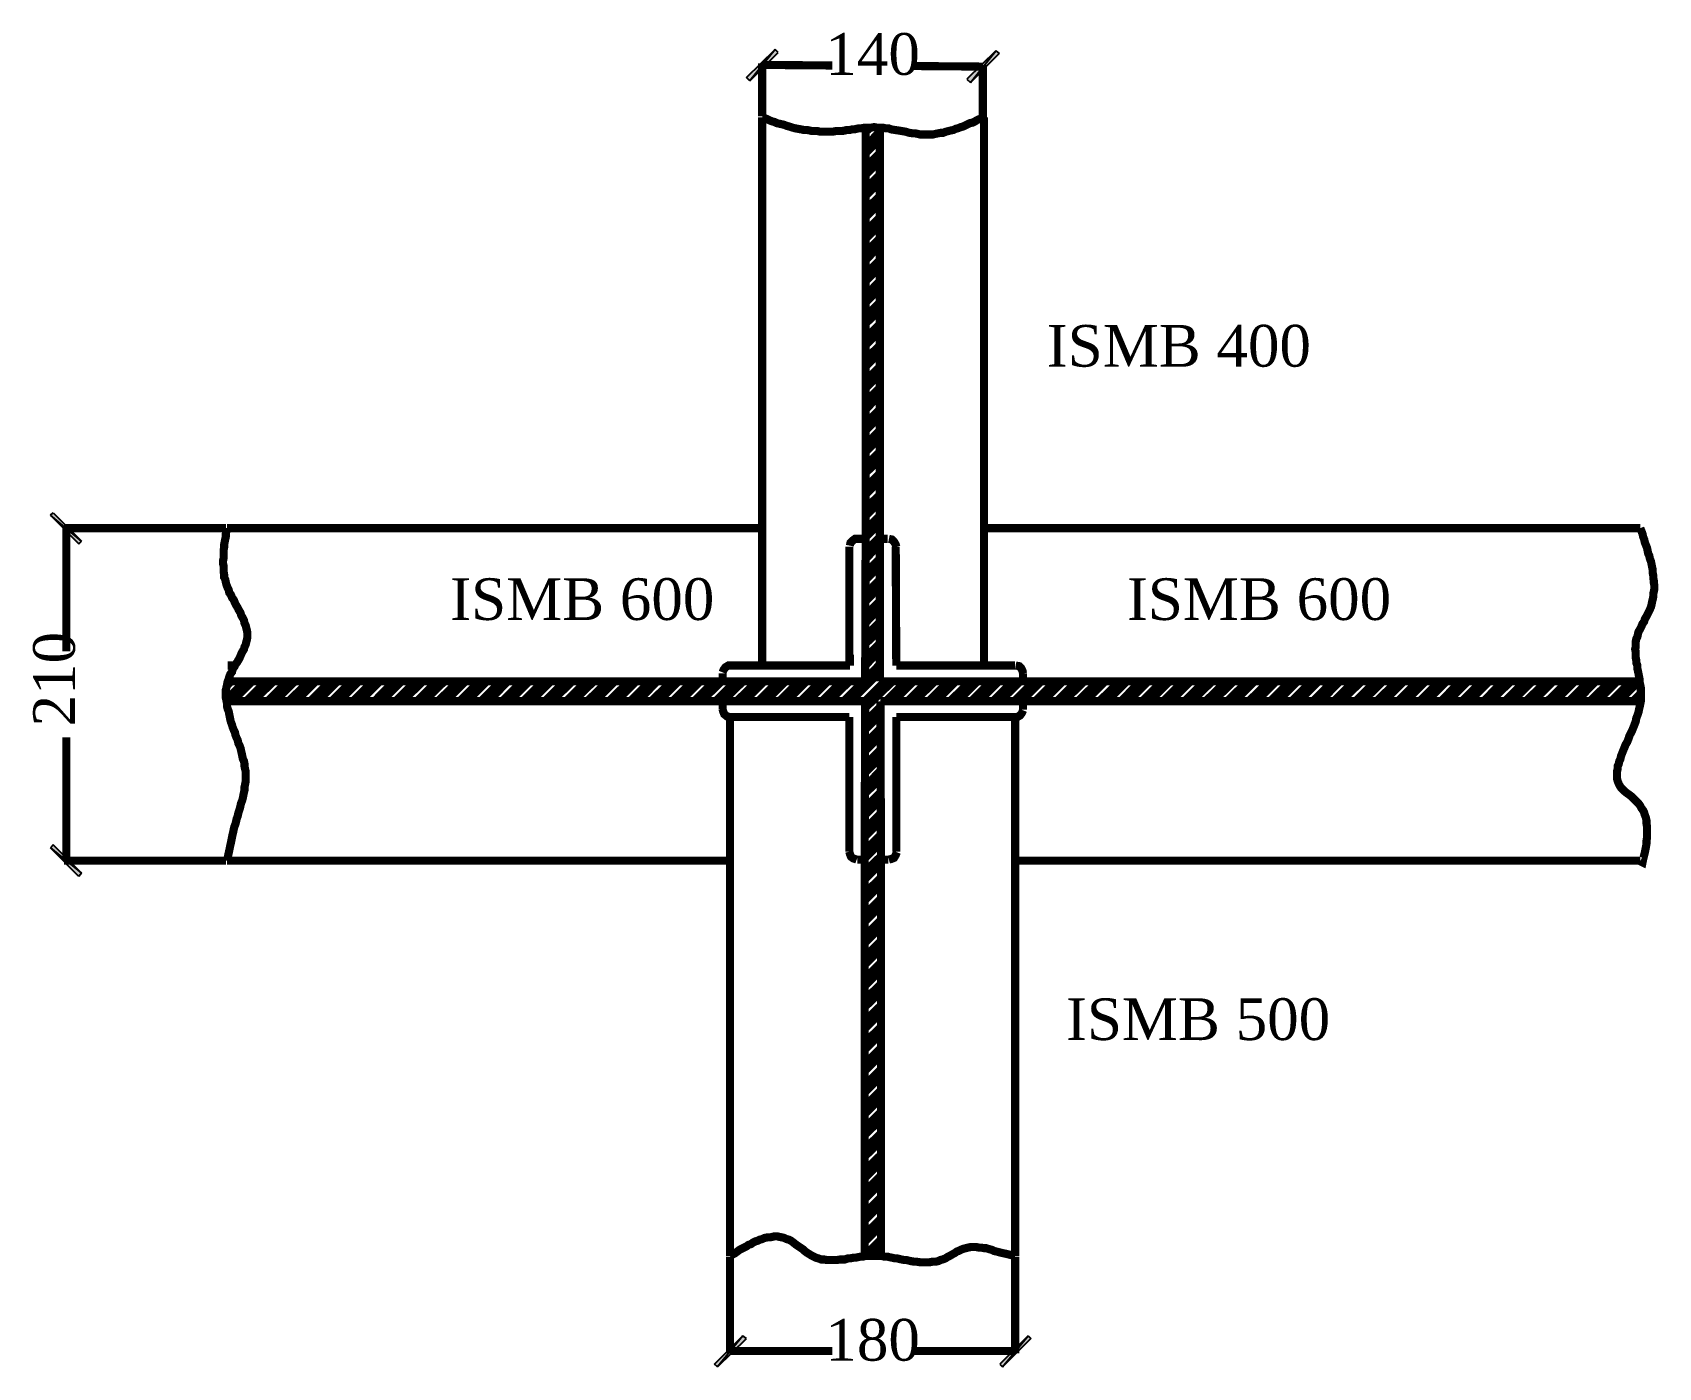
# Model space of a CAD drawing. Header units: millimetres. Extents: x 2741 to 2904, y 1625 to 1759.
# Drawn here: x 2750 to 2800.7, y 1670.8 to 1712.4 of the extents above; entities that cross this region are included whole.
import ezdxf

# ---------------------------------------------------------------- set-up
doc = ezdxf.new("R2010")
doc.units = ezdxf.units.MM
for name, color, linetype in [('H', 7, 'Continuous'), ('P', 7, 'Continuous'), ('T', 7, 'Continuous')]:
    doc.layers.add(name, color=color, linetype=linetype)
doc.styles.get("Standard").update_dxf_attribs({"font": 'arial.ttf'})

msp = doc.modelspace()

# ---------------------------------------------------------------- hatches: boundary and pattern name
at = {"layer": 'H', "linetype": 'Continuous'}
for points in [[(2772.322, 1710.907), (2772.216, 1710.995), (2773.133, 1711.877), (2773.204, 1711.789), (2772.322, 1710.907)], [(2779.201, 1710.854), (2779.113, 1710.942), (2779.995, 1711.842), (2780.101, 1711.736), (2779.201, 1710.854)], [(2751.508, 1696.549), (2751.402, 1696.461), (2750.52, 1697.343), (2750.609, 1697.431), (2751.508, 1696.549)], [(2751.508, 1686.177), (2751.402, 1686.089), (2750.52, 1686.971), (2750.609, 1687.077), (2751.508, 1686.177)], [(2771.334, 1670.779), (2771.228, 1670.885), (2772.128, 1671.766), (2772.216, 1671.678), (2771.334, 1670.779)], [(2780.224, 1670.779), (2780.118, 1670.885), (2781.018, 1671.766), (2781.089, 1671.678), (2780.224, 1670.779)]]:
    msp.add_hatch(color=256, dxfattribs=at).paths.add_polyline_path(points)

# ---------------------------------------------------------------- linework, layer by layer
at = {"layer": 'P'}
for points in [[(2772.216, 1711.013), (2773.116, 1711.877)], [(2773.116, 1711.877), (2772.322, 1710.907)], [(2773.116, 1711.877), (2772.322, 1710.907)], [(2772.322, 1710.907), (2773.204, 1711.789)], [(2773.204, 1711.789), (2773.116, 1711.877)], [(2779.995, 1711.842), (2779.095, 1710.96)], [(2779.201, 1710.854), (2779.995, 1711.842)], [(2779.201, 1710.854), (2779.995, 1711.842)], [(2780.101, 1711.754), (2779.201, 1710.854)], [(2779.995, 1711.842), (2780.101, 1711.754)], [(2772.322, 1710.907), (2772.216, 1711.013)], [(2779.095, 1710.96), (2779.201, 1710.854)], [(2750.52, 1697.36), (2750.609, 1697.431)], [(2751.49, 1696.549), (2750.52, 1697.36)], [(2750.52, 1697.36), (2751.402, 1696.461)], [(2751.49, 1696.549), (2750.52, 1697.36)], [(2750.609, 1697.431), (2751.49, 1696.549)], [(2751.402, 1696.461), (2751.49, 1696.549)], [(2750.609, 1687.077), (2750.52, 1686.989)], [(2751.49, 1686.195), (2750.609, 1687.077)], [(2750.52, 1686.989), (2751.49, 1686.195)], [(2750.52, 1686.989), (2751.49, 1686.195)], [(2751.402, 1686.089), (2750.52, 1686.989)], [(2751.49, 1686.195), (2751.402, 1686.089)], [(2771.228, 1670.885), (2772.11, 1671.766)], [(2772.11, 1671.766), (2771.317, 1670.796)], [(2772.11, 1671.766), (2771.317, 1670.796)], [(2771.317, 1670.796), (2772.216, 1671.678)], [(2772.216, 1671.678), (2772.11, 1671.766)], [(2781, 1671.766), (2780.118, 1670.885)], [(2780.207, 1670.796), (2781, 1671.766)], [(2780.207, 1670.796), (2781, 1671.766)], [(2781.089, 1671.678), (2780.207, 1670.796)], [(2781, 1671.766), (2781.089, 1671.678)], [(2771.317, 1670.796), (2771.228, 1670.885)], [(2780.118, 1670.885), (2780.207, 1670.796)]]:
    msp.add_lwpolyline(points, dxfattribs=at)
at = {"layer": 'P', "const_width": 0.254}
for points in [[(2772.71, 1709.796), (2772.71, 1711.454)], [(2772.71, 1711.401), (2774.897, 1711.383)], [(2779.589, 1711.348), (2777.42, 1711.366)], [(2779.589, 1709.743), (2779.589, 1711.401)], [(2772.71, 1697.449), (2772.71, 1709.761)], [(2772.71, 1709.761), (2772.781, 1709.743), (2772.869, 1709.708), (2772.939, 1709.672), (2773.028, 1709.637), (2773.098, 1709.62), (2773.169, 1709.584), (2773.239, 1709.567), (2773.327, 1709.549), (2773.398, 1709.531), (2773.486, 1709.496), (2773.557, 1709.478), (2773.663, 1709.443), (2773.733, 1709.425), (2773.821, 1709.408), (2773.927, 1709.39), (2773.998, 1709.373), (2774.104, 1709.373), (2774.192, 1709.355), (2774.262, 1709.337), (2774.35, 1709.337), (2774.439, 1709.337), (2774.509, 1709.32), (2774.597, 1709.32), (2774.668, 1709.32), (2774.756, 1709.32), (2774.827, 1709.32), (2774.915, 1709.32), (2775.003, 1709.337), (2775.091, 1709.337), (2775.197, 1709.337), (2775.285, 1709.355), (2775.356, 1709.373), (2775.444, 1709.373), (2775.515, 1709.39), (2775.585, 1709.39), (2775.656, 1709.408), (2775.726, 1709.425), (2775.814, 1709.425), (2775.903, 1709.443), (2776.009, 1709.443), (2776.097, 1709.443), (2776.203, 1709.461), (2776.291, 1709.443), (2776.379, 1709.443), (2776.467, 1709.443), (2776.555, 1709.425), (2776.644, 1709.425), (2776.732, 1709.39), (2776.838, 1709.373), (2776.961, 1709.355), (2777.067, 1709.337), (2777.173, 1709.32), (2777.296, 1709.284), (2777.402, 1709.267), (2777.473, 1709.267), (2777.561, 1709.249), (2777.631, 1709.231), (2777.702, 1709.231), (2777.79, 1709.231), (2777.878, 1709.231), (2777.949, 1709.231), (2778.037, 1709.231), (2778.108, 1709.249), (2778.196, 1709.267), (2778.284, 1709.284), (2778.354, 1709.284), (2778.443, 1709.32), (2778.513, 1709.337), (2778.584, 1709.355), (2778.672, 1709.373), (2778.743, 1709.408), (2778.813, 1709.425), (2778.901, 1709.461), (2778.972, 1709.478), (2779.042, 1709.514), (2779.113, 1709.549), (2779.184, 1709.584), (2779.272, 1709.602), (2779.342, 1709.637), (2779.395, 1709.672), (2779.466, 1709.708), (2779.536, 1709.725)], [(2779.624, 1697.449), (2779.624, 1709.761)], [(2775.938, 1705.668), (2775.938, 1709.461)], [(2775.938, 1709.32), (2776.079, 1709.443)], [(2775.938, 1709.443), (2775.938, 1697.449)], [(2775.938, 1708.861), (2776.379, 1709.32)], [(2776.379, 1705.668), (2776.379, 1709.461)], [(2776.379, 1709.461), (2776.379, 1697.449)], [(2775.938, 1708.649), (2776.379, 1709.09)], [(2775.938, 1708.208), (2776.379, 1708.649)], [(2775.938, 1707.979), (2776.379, 1708.42)], [(2775.938, 1707.538), (2776.379, 1707.979)], [(2775.938, 1707.326), (2776.379, 1707.75)], [(2775.938, 1706.885), (2776.379, 1707.309)], [(2775.938, 1706.656), (2776.379, 1707.097)], [(2775.938, 1706.215), (2776.379, 1706.639)], [(2775.938, 1705.986), (2776.379, 1706.427)], [(2775.938, 1705.545), (2776.379, 1705.986)], [(2775.938, 1705.316), (2776.379, 1705.774)], [(2775.938, 1704.875), (2776.379, 1705.316)], [(2775.938, 1704.663), (2776.379, 1705.104)], [(2775.938, 1704.204), (2776.379, 1704.663)], [(2775.938, 1703.993), (2776.379, 1704.434)], [(2775.938, 1703.552), (2776.379, 1703.993)], [(2775.938, 1703.34), (2776.379, 1703.763)], [(2775.938, 1702.881), (2776.379, 1703.322)], [(2775.938, 1702.67), (2776.379, 1703.093)], [(2775.938, 1702.229), (2776.379, 1702.652)], [(2775.938, 1702), (2776.379, 1702.44)], [(2775.938, 1701.559), (2776.379, 1701.982)], [(2775.938, 1701.329), (2776.379, 1701.77)], [(2775.938, 1700.888), (2776.379, 1701.329)], [(2775.938, 1697.449), (2775.938, 1701.223)], [(2776.379, 1697.449), (2776.379, 1701.223)], [(2775.938, 1700.659), (2776.379, 1701.118)], [(2775.938, 1700.218), (2776.379, 1700.659)], [(2775.938, 1700.006), (2776.379, 1700.447)], [(2775.938, 1699.548), (2776.379, 1700.006)], [(2775.938, 1699.336), (2776.379, 1699.777)], [(2775.938, 1698.895), (2776.379, 1699.336)], [(2775.938, 1698.683), (2776.379, 1699.107)], [(2775.938, 1698.225), (2776.379, 1698.666)], [(2775.938, 1698.013), (2776.379, 1698.436)], [(2775.938, 1697.572), (2776.379, 1697.995)], [(2775.938, 1697.343), (2776.379, 1697.784)], [(2772.71, 1697.449), (2772.71, 1692.669)], [(2775.938, 1697.449), (2775.92, 1692.175)], [(2775.938, 1696.902), (2776.379, 1697.343)], [(2775.938, 1696.673), (2776.379, 1697.114)], [(2776.379, 1697.449), (2776.379, 1692.175)], [(2779.624, 1697.449), (2779.624, 1692.669)], [(2755.988, 1696.955), (2750.944, 1696.955)], [(2751.014, 1696.955), (2751.014, 1693.11)], [(2756.024, 1696.955), (2755.988, 1696.778), (2755.988, 1696.69), (2755.971, 1696.62), (2755.953, 1696.531), (2755.935, 1696.443), (2755.935, 1696.355), (2755.918, 1696.267), (2755.918, 1696.196), (2755.918, 1696.108), (2755.918, 1696.02), (2755.9, 1695.932), (2755.9, 1695.844), (2755.918, 1695.773), (2755.918, 1695.685), (2755.918, 1695.597), (2755.935, 1695.508), (2755.935, 1695.42), (2755.971, 1695.35), (2755.988, 1695.261), (2756.006, 1695.191), (2756.041, 1695.103), (2756.077, 1695.032), (2756.094, 1694.944), (2756.147, 1694.873), (2756.182, 1694.785), (2756.235, 1694.715), (2756.271, 1694.626), (2756.306, 1694.556), (2756.359, 1694.468), (2756.394, 1694.397), (2756.447, 1694.309), (2756.465, 1694.238), (2756.518, 1694.15), (2756.553, 1694.08), (2756.57, 1693.991), (2756.606, 1693.921), (2756.623, 1693.85), (2756.641, 1693.78), (2756.659, 1693.692), (2756.659, 1693.621), (2756.659, 1693.55), (2756.641, 1693.462), (2756.623, 1693.392), (2756.606, 1693.321), (2756.57, 1693.251), (2756.553, 1693.18), (2756.5, 1693.092), (2756.465, 1693.021), (2756.429, 1692.933), (2756.394, 1692.863), (2756.341, 1692.774), (2756.288, 1692.704), (2756.253, 1692.633), (2756.2, 1692.563), (2756.182, 1692.475), (2756.129, 1692.404), (2756.094, 1692.316), (2756.077, 1692.245), (2756.041, 1692.157), (2756.024, 1692.069), (2756.006, 1691.981), (2755.988, 1691.91), (2755.988, 1691.822), (2755.988, 1691.751), (2755.988, 1691.663), (2756.006, 1691.575), (2756.024, 1691.487), (2756.024, 1691.399), (2756.041, 1691.328), (2756.077, 1691.24), (2756.094, 1691.152), (2756.112, 1691.063), (2756.129, 1690.975), (2756.147, 1690.905), (2756.182, 1690.816), (2756.2, 1690.746), (2756.235, 1690.658), (2756.271, 1690.587), (2756.288, 1690.499), (2756.324, 1690.411), (2756.359, 1690.34), (2756.376, 1690.252), (2756.412, 1690.181), (2756.447, 1690.093), (2756.465, 1690.005), (2756.482, 1689.935), (2756.5, 1689.846), (2756.518, 1689.758), (2756.553, 1689.688), (2756.57, 1689.599), (2756.57, 1689.529), (2756.588, 1689.441), (2756.606, 1689.37), (2756.606, 1689.282), (2756.606, 1689.211), (2756.606, 1689.123), (2756.606, 1689.053), (2756.588, 1688.964), (2756.57, 1688.876), (2756.57, 1688.788), (2756.553, 1688.717), (2756.535, 1688.629), (2756.518, 1688.541), (2756.5, 1688.47), (2756.465, 1688.382), (2756.447, 1688.312), (2756.429, 1688.224), (2756.376, 1688.065), (2756.359, 1687.977), (2756.324, 1687.888), (2756.306, 1687.8), (2756.288, 1687.73), (2756.253, 1687.641), (2756.235, 1687.571), (2756.218, 1687.483), (2756.2, 1687.412), (2756.182, 1687.324), (2756.165, 1687.236), (2756.147, 1687.148), (2756.129, 1687.077), (2756.112, 1686.989), (2756.094, 1686.901), (2756.059, 1686.742), (2756.024, 1686.583)], [(2766.289, 1696.955), (2756.024, 1696.955)], [(2766.289, 1696.955), (2772.71, 1696.955)], [(2775.691, 1696.62), (2775.603, 1696.62), (2775.532, 1696.567), (2775.462, 1696.496), (2775.444, 1696.408)], [(2775.673, 1696.62), (2775.938, 1696.62)], [(2775.938, 1696.232), (2776.379, 1696.673)], [(2776.379, 1696.62), (2776.626, 1696.62)], [(2776.89, 1696.373), (2776.873, 1696.443), (2776.82, 1696.531), (2776.749, 1696.602), (2776.661, 1696.62)], [(2779.624, 1696.955), (2786.027, 1696.955)], [(2786.027, 1696.955), (2800.086, 1696.955)], [(2800.086, 1696.955), (2800.156, 1696.778), (2800.174, 1696.69), (2800.209, 1696.602), (2800.227, 1696.514), (2800.262, 1696.426), (2800.297, 1696.337), (2800.315, 1696.249), (2800.333, 1696.161), (2800.368, 1696.09), (2800.385, 1696.002), (2800.421, 1695.914), (2800.438, 1695.826), (2800.456, 1695.738), (2800.474, 1695.65), (2800.474, 1695.561), (2800.491, 1695.473), (2800.491, 1695.403), (2800.509, 1695.314), (2800.509, 1695.244), (2800.527, 1695.156), (2800.527, 1695.067), (2800.509, 1694.979), (2800.491, 1694.909), (2800.491, 1694.82), (2800.474, 1694.732), (2800.456, 1694.662), (2800.438, 1694.574), (2800.421, 1694.503), (2800.385, 1694.415), (2800.35, 1694.344), (2800.315, 1694.274), (2800.28, 1694.203), (2800.227, 1694.115), (2800.209, 1694.044), (2800.156, 1693.974), (2800.121, 1693.886), (2800.086, 1693.815), (2800.033, 1693.727), (2800.015, 1693.656), (2799.997, 1693.568), (2799.962, 1693.498), (2799.944, 1693.409), (2799.944, 1693.339), (2799.944, 1693.251), (2799.927, 1693.18), (2799.944, 1693.092), (2799.944, 1693.004), (2799.944, 1692.915), (2799.962, 1692.827), (2799.962, 1692.757), (2799.997, 1692.669), (2799.997, 1692.563), (2800.015, 1692.492), (2800.033, 1692.404), (2800.05, 1692.316), (2800.068, 1692.228), (2800.068, 1692.139), (2800.086, 1692.069), (2800.103, 1691.981), (2800.103, 1691.892), (2800.103, 1691.804), (2800.103, 1691.716), (2800.103, 1691.645), (2800.103, 1691.557), (2800.086, 1691.469), (2800.068, 1691.381), (2800.05, 1691.31), (2800.033, 1691.222), (2799.997, 1691.116), (2799.962, 1691.028), (2799.944, 1690.922), (2799.909, 1690.834), (2799.874, 1690.746), (2799.839, 1690.658), (2799.786, 1690.552), (2799.75, 1690.481), (2799.715, 1690.375), (2799.68, 1690.287), (2799.627, 1690.199), (2799.592, 1690.111), (2799.556, 1690.023), (2799.521, 1689.935), (2799.486, 1689.846), (2799.468, 1689.758), (2799.433, 1689.688), (2799.415, 1689.599), (2799.38, 1689.529), (2799.38, 1689.441), (2799.362, 1689.37), (2799.362, 1689.3), (2799.362, 1689.229), (2799.362, 1689.141), (2799.38, 1689.07), (2799.415, 1688.982), (2799.451, 1688.911), (2799.486, 1688.859), (2799.539, 1688.806), (2799.592, 1688.753), (2799.68, 1688.682), (2799.733, 1688.647), (2799.803, 1688.594), (2799.856, 1688.541), (2799.927, 1688.47), (2799.98, 1688.418), (2800.033, 1688.365), (2800.086, 1688.294), (2800.121, 1688.224), (2800.174, 1688.153), (2800.209, 1688.082), (2800.227, 1688.012), (2800.262, 1687.924), (2800.28, 1687.835), (2800.28, 1687.747), (2800.297, 1687.641), (2800.297, 1687.553), (2800.297, 1687.483), (2800.297, 1687.377), (2800.297, 1687.306), (2800.28, 1687.2), (2800.28, 1687.112), (2800.262, 1687.006), (2800.244, 1686.918), (2800.227, 1686.83), (2800.209, 1686.76), (2800.191, 1686.689), (2800.174, 1686.618), (2800.156, 1686.53), (2800.086, 1686.565)], [(2775.426, 1695.138), (2775.426, 1696.373)], [(2775.938, 1696.002), (2776.379, 1696.461)], [(2776.873, 1696.373), (2776.89, 1692.669)], [(2775.938, 1695.561), (2776.379, 1696.002)], [(2775.938, 1695.35), (2776.379, 1695.791)], [(2775.426, 1692.669), (2775.426, 1695.138)], [(2775.938, 1694.891), (2776.379, 1695.35)], [(2775.938, 1694.679), (2776.379, 1695.138)], [(2775.938, 1694.238), (2776.379, 1694.679)], [(2775.938, 1694.009), (2776.379, 1694.468)], [(2775.92, 1693.568), (2776.379, 1694.027)], [(2775.92, 1693.339), (2776.379, 1693.797)], [(2775.92, 1692.898), (2776.379, 1693.356)], [(2775.92, 1692.669), (2776.379, 1693.145)], [(2756.271, 1692.669), (2756.041, 1692.669)], [(2771.722, 1692.669), (2771.652, 1692.669), (2771.564, 1692.616), (2771.511, 1692.545), (2771.475, 1692.457)], [(2775.444, 1692.669), (2771.722, 1692.669)], [(2775.444, 1692.669), (2772.71, 1692.669)], [(2775.444, 1693.004), (2775.444, 1692.669)], [(2775.92, 1692.228), (2776.379, 1692.704)], [(2776.89, 1692.669), (2780.595, 1692.669)], [(2780.842, 1692.422), (2780.824, 1692.51), (2780.789, 1692.58), (2780.718, 1692.651), (2780.612, 1692.669)], [(2756.006, 1691.593), (2756.57, 1692.175)], [(2756.024, 1692.051), (2756.147, 1692.175)], [(2775.92, 1692.175), (2756.041, 1692.175)], [(2756.182, 1691.557), (2756.8, 1692.175)], [(2756.623, 1691.557), (2757.241, 1692.175)], [(2756.835, 1691.557), (2757.47, 1692.175)], [(2757.294, 1691.557), (2757.911, 1692.175)], [(2757.505, 1691.557), (2758.14, 1692.175)], [(2757.946, 1691.557), (2758.581, 1692.175)], [(2758.176, 1691.557), (2758.793, 1692.175)], [(2758.617, 1691.557), (2759.252, 1692.175)], [(2758.846, 1691.557), (2759.463, 1692.175)], [(2759.287, 1691.557), (2759.904, 1692.175)], [(2759.516, 1691.557), (2760.134, 1692.175)], [(2759.957, 1691.557), (2760.574, 1692.175)], [(2760.169, 1691.557), (2760.786, 1692.175)], [(2760.627, 1691.557), (2761.227, 1692.175)], [(2760.839, 1691.557), (2761.456, 1692.175)], [(2761.28, 1691.557), (2761.897, 1692.175)], [(2761.492, 1691.557), (2762.127, 1692.175)], [(2761.95, 1691.557), (2762.568, 1692.175)], [(2762.162, 1691.557), (2762.797, 1692.175)], [(2762.603, 1691.557), (2763.238, 1692.175)], [(2762.832, 1691.557), (2763.45, 1692.175)], [(2763.273, 1691.557), (2763.908, 1692.175)], [(2763.503, 1691.557), (2764.12, 1692.175)], [(2763.944, 1691.557), (2764.561, 1692.175)], [(2764.173, 1691.557), (2764.773, 1692.175)], [(2764.614, 1691.557), (2765.231, 1692.175)], [(2764.825, 1691.557), (2765.443, 1692.175)], [(2765.266, 1691.557), (2765.884, 1692.175)], [(2765.496, 1691.557), (2766.113, 1692.175)], [(2765.937, 1691.557), (2766.554, 1692.175)], [(2766.148, 1691.557), (2766.783, 1692.175)], [(2766.607, 1691.557), (2767.224, 1692.175)], [(2766.819, 1691.557), (2767.454, 1692.175)], [(2767.26, 1691.557), (2767.895, 1692.175)], [(2767.489, 1691.557), (2768.106, 1692.175)], [(2767.93, 1691.557), (2768.565, 1692.175)], [(2768.159, 1691.557), (2768.777, 1692.175)], [(2768.6, 1691.557), (2769.218, 1692.175)], [(2768.829, 1691.557), (2769.429, 1692.175)], [(2769.253, 1691.557), (2769.888, 1692.175)], [(2769.482, 1691.557), (2770.099, 1692.175)], [(2769.923, 1691.557), (2770.54, 1692.175)], [(2770.152, 1691.557), (2770.77, 1692.175)], [(2770.593, 1691.557), (2771.211, 1692.175)], [(2770.805, 1691.557), (2771.44, 1692.175)], [(2771.264, 1691.557), (2771.881, 1692.175)], [(2771.475, 1692.422), (2771.475, 1692.175)], [(2771.475, 1691.557), (2772.11, 1692.175)], [(2771.916, 1691.557), (2772.551, 1692.175)], [(2772.146, 1691.557), (2772.763, 1692.175)], [(2772.587, 1691.557), (2773.204, 1692.175)], [(2772.816, 1691.557), (2773.433, 1692.175)], [(2773.239, 1691.557), (2773.874, 1692.175)], [(2773.469, 1691.557), (2774.086, 1692.175)], [(2773.909, 1691.557), (2774.527, 1692.175)], [(2774.139, 1691.557), (2774.756, 1692.175)], [(2774.58, 1691.557), (2775.197, 1692.175)], [(2774.791, 1691.557), (2775.426, 1692.175)], [(2775.25, 1691.557), (2775.867, 1692.175)], [(2775.462, 1691.557), (2776.379, 1692.475)], [(2775.92, 1691.557), (2776.538, 1692.175)], [(2775.92, 1691.346), (2776.767, 1692.175)], [(2800.068, 1692.175), (2776.379, 1692.175)], [(2776.573, 1691.557), (2777.19, 1692.175)], [(2776.802, 1691.557), (2777.42, 1692.175)], [(2777.243, 1691.557), (2777.861, 1692.175)], [(2777.455, 1691.557), (2778.09, 1692.175)], [(2777.896, 1691.557), (2778.531, 1692.175)], [(2778.125, 1691.557), (2778.743, 1692.175)], [(2778.566, 1691.557), (2779.201, 1692.175)], [(2778.795, 1691.557), (2779.413, 1692.175)], [(2779.236, 1691.557), (2779.854, 1692.175)], [(2779.466, 1691.557), (2780.083, 1692.175)], [(2779.907, 1691.557), (2780.524, 1692.175)], [(2780.118, 1691.557), (2780.753, 1692.175)], [(2780.577, 1691.557), (2781.194, 1692.175)], [(2780.789, 1691.557), (2781.406, 1692.175)], [(2780.842, 1692.422), (2780.842, 1692.175)], [(2781.23, 1691.557), (2781.847, 1692.175)], [(2781.459, 1691.557), (2782.076, 1692.175)], [(2781.9, 1691.557), (2782.517, 1692.175)], [(2782.112, 1691.557), (2782.747, 1692.175)], [(2782.553, 1691.557), (2783.188, 1692.175)], [(2782.782, 1691.557), (2783.399, 1692.175)], [(2783.223, 1691.557), (2783.858, 1692.175)], [(2783.452, 1691.557), (2784.069, 1692.175)], [(2783.893, 1691.557), (2784.51, 1692.175)], [(2784.122, 1691.557), (2784.74, 1692.175)], [(2784.563, 1691.557), (2785.181, 1692.175)], [(2784.775, 1691.557), (2785.41, 1692.175)], [(2785.216, 1691.557), (2785.833, 1692.175)], [(2785.445, 1691.557), (2786.063, 1692.175)], [(2785.886, 1691.557), (2786.504, 1692.175)], [(2786.098, 1691.557), (2786.733, 1692.175)], [(2786.539, 1691.557), (2787.174, 1692.175)], [(2786.768, 1691.557), (2787.403, 1692.175)], [(2787.209, 1691.557), (2787.844, 1692.175)], [(2787.439, 1691.557), (2788.056, 1692.175)], [(2787.879, 1691.557), (2788.514, 1692.175)], [(2788.109, 1691.557), (2788.726, 1692.175)], [(2788.55, 1691.557), (2789.167, 1692.175)], [(2788.779, 1691.557), (2789.396, 1692.175)], [(2789.22, 1691.557), (2789.837, 1692.175)], [(2789.432, 1691.557), (2790.049, 1692.175)], [(2789.89, 1691.557), (2790.49, 1692.175)], [(2790.102, 1691.557), (2790.719, 1692.175)], [(2790.543, 1691.557), (2791.16, 1692.175)], [(2790.755, 1691.557), (2791.39, 1692.175)], [(2791.213, 1691.557), (2791.831, 1692.175)], [(2791.425, 1691.557), (2792.06, 1692.175)], [(2791.866, 1691.557), (2792.501, 1692.175)], [(2792.095, 1691.557), (2792.713, 1692.175)], [(2792.536, 1691.557), (2793.154, 1692.175)], [(2792.765, 1691.557), (2793.383, 1692.175)], [(2793.206, 1691.557), (2793.824, 1692.175)], [(2793.418, 1691.557), (2794.035, 1692.175)], [(2793.877, 1691.557), (2794.476, 1692.175)], [(2794.088, 1691.557), (2794.706, 1692.175)], [(2794.529, 1691.557), (2795.147, 1692.175)], [(2794.741, 1691.557), (2795.376, 1692.175)], [(2795.2, 1691.557), (2795.817, 1692.175)], [(2795.411, 1691.557), (2796.046, 1692.175)], [(2795.87, 1691.557), (2796.487, 1692.175)], [(2796.082, 1691.557), (2796.717, 1692.175)], [(2796.523, 1691.557), (2797.158, 1692.175)], [(2796.752, 1691.557), (2797.369, 1692.175)], [(2797.193, 1691.557), (2797.828, 1692.175)], [(2797.422, 1691.557), (2798.039, 1692.175)], [(2797.863, 1691.557), (2798.48, 1692.175)], [(2798.092, 1691.557), (2798.692, 1692.175)], [(2798.516, 1691.557), (2799.151, 1692.175)], [(2798.745, 1691.557), (2799.362, 1692.175)], [(2799.186, 1691.557), (2799.803, 1692.175)], [(2799.415, 1691.557), (2800.033, 1692.175)], [(2775.92, 1691.557), (2756.006, 1691.557)], [(2771.475, 1691.557), (2771.475, 1691.293)], [(2775.92, 1691.557), (2775.903, 1686.089)], [(2800.103, 1691.557), (2776.397, 1691.557)], [(2776.397, 1691.557), (2776.414, 1686.089)], [(2780.842, 1691.293), (2780.842, 1691.557)], [(2799.856, 1691.557), (2800.103, 1691.804)], [(2771.475, 1691.31), (2771.493, 1691.24), (2771.528, 1691.152), (2771.616, 1691.081), (2771.705, 1691.063)], [(2775.426, 1691.063), (2771.705, 1691.063)], [(2771.705, 1686.089), (2771.705, 1691.063)], [(2775.426, 1691.063), (2771.722, 1691.063)], [(2775.426, 1691.063), (2775.426, 1686.865)], [(2775.92, 1690.905), (2776.397, 1691.381)], [(2775.92, 1690.675), (2776.397, 1691.152)], [(2780.595, 1691.063), (2776.89, 1691.063)], [(2776.89, 1691.063), (2776.89, 1686.865)], [(2776.89, 1691.063), (2780.595, 1691.063)], [(2780.595, 1691.063), (2780.665, 1691.063), (2780.753, 1691.116), (2780.806, 1691.187), (2780.842, 1691.275)], [(2780.595, 1686.089), (2780.595, 1691.063)], [(2775.92, 1690.234), (2776.397, 1690.711)], [(2751.014, 1686.583), (2751.014, 1690.428)], [(2775.92, 1690.005), (2776.397, 1690.481)], [(2775.92, 1689.564), (2776.397, 1690.04)], [(2775.92, 1689.335), (2776.397, 1689.811)], [(2775.92, 1688.894), (2776.397, 1689.388)], [(2775.92, 1688.682), (2776.397, 1689.158)], [(2775.92, 1688.224), (2776.397, 1688.717)], [(2775.92, 1688.012), (2776.397, 1688.488)], [(2775.92, 1687.571), (2776.397, 1688.047)], [(2775.92, 1687.342), (2776.414, 1687.835)], [(2775.92, 1686.901), (2776.414, 1687.395)], [(2775.92, 1686.671), (2776.414, 1687.165)], [(2755.988, 1686.583), (2750.944, 1686.583)], [(2766.289, 1686.583), (2756.024, 1686.583)], [(2766.289, 1686.583), (2771.705, 1686.583)], [(2775.426, 1686.865), (2775.444, 1686.795), (2775.479, 1686.707), (2775.55, 1686.654), (2775.656, 1686.618)], [(2775.673, 1686.618), (2775.92, 1686.618)], [(2775.903, 1686.23), (2776.414, 1686.724)], [(2775.903, 1686.001), (2776.414, 1686.513)], [(2776.414, 1686.618), (2776.644, 1686.618)], [(2776.661, 1686.618), (2776.732, 1686.636), (2776.82, 1686.671), (2776.873, 1686.76), (2776.908, 1686.848)], [(2780.595, 1686.583), (2786.027, 1686.583)], [(2786.027, 1686.583), (2800.086, 1686.583)], [(2771.705, 1686.089), (2771.705, 1674.254)], [(2775.903, 1686.089), (2775.903, 1682.403)], [(2775.903, 1674.254), (2775.903, 1686.089)], [(2775.903, 1685.56), (2776.414, 1686.054)], [(2776.414, 1686.089), (2776.414, 1682.403)], [(2776.414, 1674.254), (2776.414, 1686.089)], [(2780.595, 1686.089), (2780.595, 1674.254)], [(2775.903, 1685.348), (2776.414, 1685.842)], [(2775.903, 1684.89), (2776.414, 1685.401)], [(2775.903, 1684.678), (2776.414, 1685.19)], [(2775.903, 1684.237), (2776.414, 1684.731)], [(2775.903, 1684.008), (2776.414, 1684.519)], [(2775.903, 1683.567), (2776.414, 1684.078)], [(2775.903, 1683.338), (2776.414, 1683.849)], [(2775.903, 1682.897), (2776.414, 1683.408)], [(2775.903, 1682.667), (2776.414, 1683.179)], [(2775.903, 1682.244), (2776.414, 1682.738)], [(2775.903, 1682.015), (2776.414, 1682.509)], [(2775.903, 1681.574), (2776.414, 1682.068)], [(2775.903, 1681.344), (2776.414, 1681.856)], [(2775.903, 1680.903), (2776.414, 1681.397)], [(2775.903, 1680.692), (2776.414, 1681.186)], [(2775.903, 1680.233), (2776.414, 1680.745)], [(2775.903, 1680.021), (2776.414, 1680.533)], [(2775.903, 1679.58), (2776.414, 1680.074)], [(2775.903, 1679.351), (2776.414, 1679.863)], [(2775.903, 1678.91), (2776.414, 1679.422)], [(2775.903, 1678.681), (2776.414, 1679.192)], [(2775.903, 1678.24), (2776.414, 1678.751)], [(2775.903, 1678.028), (2776.414, 1678.522)], [(2775.903, 1677.587), (2776.414, 1678.081)], [(2775.903, 1677.958), (2775.903, 1674.254)], [(2775.903, 1677.358), (2776.414, 1677.852)], [(2776.414, 1677.958), (2776.414, 1674.254)], [(2775.903, 1676.917), (2776.414, 1677.411)], [(2775.903, 1676.688), (2776.414, 1677.199)], [(2775.903, 1676.247), (2776.414, 1676.758)], [(2775.903, 1676.035), (2776.414, 1676.529)], [(2775.903, 1675.576), (2776.414, 1676.088)], [(2775.903, 1675.365), (2776.414, 1675.876)], [(2775.903, 1674.924), (2776.414, 1675.418)], [(2771.705, 1674.254), (2771.793, 1674.306), (2771.863, 1674.342), (2771.934, 1674.395), (2772.004, 1674.448), (2772.075, 1674.483), (2772.146, 1674.518), (2772.216, 1674.553), (2772.287, 1674.606), (2772.357, 1674.624), (2772.428, 1674.677), (2772.498, 1674.712), (2772.569, 1674.73), (2772.639, 1674.765), (2772.71, 1674.783), (2772.781, 1674.818), (2772.869, 1674.836), (2772.957, 1674.836), (2773.028, 1674.853), (2773.098, 1674.871), (2773.169, 1674.871), (2773.239, 1674.853), (2773.327, 1674.836), (2773.398, 1674.818), (2773.469, 1674.783), (2773.539, 1674.765), (2773.61, 1674.73), (2773.68, 1674.677), (2773.768, 1674.606), (2773.821, 1674.571), (2773.98, 1674.465), (2774.033, 1674.412), (2774.104, 1674.359), (2774.192, 1674.306), (2774.245, 1674.271), (2774.315, 1674.236), (2774.386, 1674.201), (2774.456, 1674.183), (2774.544, 1674.148), (2774.633, 1674.148), (2774.721, 1674.13), (2774.791, 1674.13), (2774.88, 1674.13), (2774.968, 1674.13), (2775.038, 1674.13), (2775.144, 1674.148), (2775.215, 1674.148), (2775.285, 1674.148), (2775.391, 1674.183), (2775.462, 1674.183), (2775.55, 1674.201), (2775.62, 1674.201), (2775.691, 1674.218), (2775.779, 1674.236), (2775.85, 1674.236), (2775.92, 1674.254), (2775.991, 1674.254), (2776.079, 1674.254), (2776.15, 1674.254), (2776.238, 1674.254), (2776.308, 1674.254), (2776.379, 1674.254), (2776.449, 1674.254), (2776.52, 1674.236), (2776.608, 1674.236), (2776.679, 1674.218), (2776.767, 1674.201), (2776.838, 1674.183), (2776.908, 1674.183), (2776.979, 1674.165), (2777.049, 1674.148), (2777.137, 1674.13), (2777.208, 1674.13), (2777.279, 1674.112), (2777.349, 1674.095), (2777.455, 1674.077), (2777.525, 1674.077), (2777.631, 1674.06), (2777.737, 1674.06), (2777.843, 1674.06), (2777.931, 1674.06), (2778.019, 1674.077), (2778.108, 1674.077), (2778.196, 1674.095), (2778.266, 1674.13), (2778.337, 1674.148), (2778.425, 1674.183), (2778.478, 1674.218), (2778.549, 1674.254), (2778.637, 1674.306), (2778.707, 1674.342), (2778.778, 1674.395), (2778.831, 1674.412), (2778.901, 1674.448), (2778.989, 1674.483), (2779.06, 1674.5), (2779.131, 1674.518), (2779.219, 1674.536), (2779.307, 1674.536), (2779.378, 1674.536), (2779.466, 1674.518), (2779.536, 1674.518), (2779.624, 1674.5), (2779.695, 1674.5), (2779.801, 1674.465), (2779.871, 1674.448), (2779.942, 1674.412), (2780.013, 1674.395), (2780.154, 1674.359), (2780.224, 1674.342), (2780.312, 1674.324), (2780.383, 1674.306), (2780.454, 1674.289), (2780.524, 1674.271), (2780.595, 1674.254)], [(2775.903, 1674.695), (2776.414, 1675.206)], [(2775.903, 1674.254), (2776.414, 1674.765)], [(2776.132, 1674.254), (2776.414, 1674.536)], [(2771.705, 1674.236), (2771.705, 1671.22)], [(2780.595, 1674.236), (2780.595, 1671.22)], [(2771.705, 1671.29), (2774.897, 1671.29)], [(2780.595, 1671.29), (2777.42, 1671.29)]]:
    msp.add_lwpolyline(points, dxfattribs=at)

# ---------------------------------------------------------------- texts
at = {"layer": 'T', "char_height": 1.3, "attachment_point": 7}
for s, insert in [('{\\fTimes New Roman|b0|i0|c0|p18;140}', (2774.681, 1711.072)), ('{\\fTimes New Roman|b0|i0|c0|p18;ISMB 400}', (2781.581, 1701.972)), ('{\\fTimes New Roman|b0|i0|c0|p18;ISMB 600}', (2762.981, 1694.072)), ('{\\fTimes New Roman|b0|i0|c0|p18;ISMB 600}', (2784.081, 1694.072)), ('{\\fTimes New Roman|b0|i0|c0|p18;ISMB 500}', (2782.181, 1680.972)), ('{\\fTimes New Roman|b0|i0|c0|p18;180}', (2774.681, 1670.972))]:
    msp.add_mtext(s, dxfattribs=dict(at, insert=insert))
at = {"layer": 'T', "insert": (2749.981, 1690.772), "char_height": 1.3, "attachment_point": 1, "rotation": 90}
msp.add_mtext('{\\fTimes New Roman|b0|i0|c0|p18;210}', dxfattribs=at)

doc.saveas('drawing.dxf')
